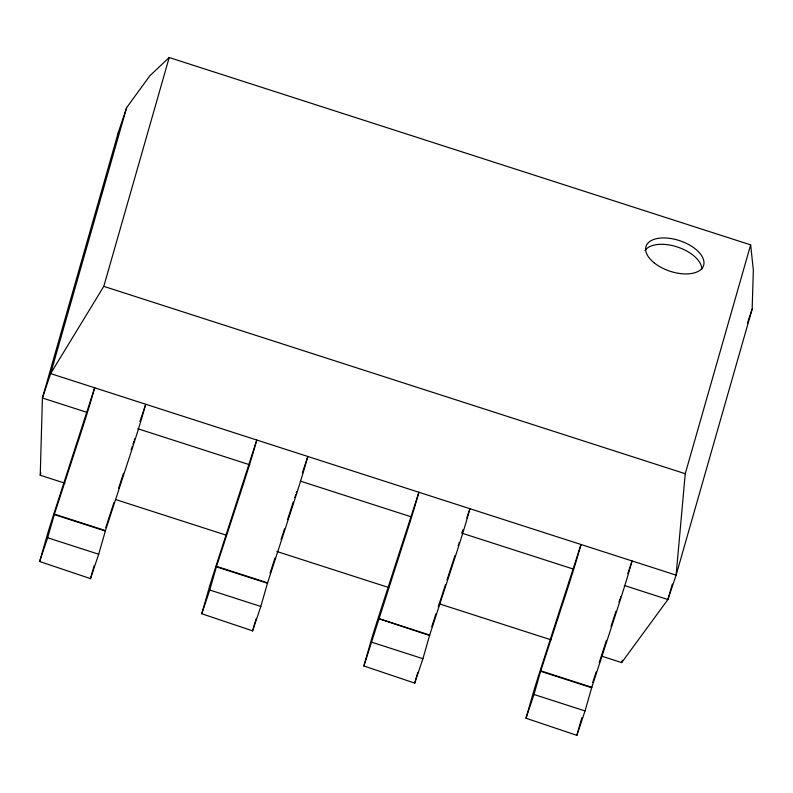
<?xml version="1.0" encoding="UTF-8"?>
<svg xmlns="http://www.w3.org/2000/svg" width="793" height="793" viewBox="0 0 793 793"><rect width="100%" height="100%" fill="white"/><g stroke="black" fill="none" stroke-linecap="round" stroke-linejoin="round"><path stroke-width="1.19" d="M64.947 483.215L40.235 475.245L42.416 397.997L118.454 131.985L126.662 107.59L149.887 75.731L169.206 57.522L750.654 244.878L753.35 270.185L752.151 309.131L676.112 575.143L667.904 599.538L621.672 662.601L601.669 656.148M118.236 134.443L118.454 131.985M750.654 244.878L685.241 473.718L676.112 575.143L50.623 373.602L126.662 107.59M40.235 475.245L40.909 472.866M87.18 412.419L42.416 397.997L50.623 373.602L103.794 286.362L169.206 57.522M39.65 561.523L47.639 537.773L54.4 514.122L105.459 530.576L98.699 554.228L90.491 578.622L39.65 561.523L46.41 537.882A29.014 0.605 -72.1 0 1 55.302 509.384L94.664 387.787L91.284 399.583A42.297 0.872 -72.1 0 1 80.291 434.832L54.261 514.588L105.32 531.032L131.351 451.276A42.297 0.872 -72.1 0 0 142.353 416.038L145.724 404.242L139.865 421.668M90.452 578.771L94.208 565.607M201.769 613.752L209.758 590.012L216.519 566.361L267.578 582.815L260.818 606.467L252.61 630.861L201.769 613.752L208.519 590.111A29.014 0.605 -72.1 0 1 217.421 561.622L256.783 440.026L253.403 451.822A42.297 0.872 -72.1 0 1 242.4 487.061L216.37 566.817L267.439 583.271L293.46 503.515A42.297 0.872 -72.1 0 0 304.462 468.266L307.843 456.481L302.371 472.747M252.561 631L255.99 619.036M363.878 665.991L370.638 642.35A29.014 0.605 -72.1 0 1 379.53 613.851L418.892 492.265L415.522 504.051A42.297 0.872 -72.1 0 1 404.519 539.299L363.878 665.991L414.719 683.09L422.927 658.705L429.697 635.044L378.638 618.599L429.548 635.51L455.579 555.754A42.297 0.872 -72.1 0 0 466.581 520.505L469.952 508.719L466.829 518.007M414.68 683.239L417.762 672.454M525.997 718.23L533.986 694.49L540.747 670.828L591.806 687.283L585.046 710.934L576.838 735.329L525.997 718.23L532.757 694.589A29.014 0.605 -72.1 0 1 541.649 666.09L581.011 544.504L577.631 556.289A42.297 0.872 -72.1 0 1 566.638 591.538L540.608 671.294L591.667 687.749L617.697 607.993A42.297 0.872 -72.1 0 0 628.69 572.744L632.071 560.958L627.769 573.735M576.798 735.478L581.903 717.596M621.672 662.601L622.356 660.222M672.315 584.104L667.904 599.538L624.319 585.492M458.84 543.274L459.028 542.62M134.394 439.54L134.612 438.797M296.255 492.602L296.503 491.779M620.493 597.07L620.741 596.257M458.106 545.733L458.374 544.841M133.581 442.216L133.868 441.255M295.373 495.466L295.69 494.455M619.611 599.934L619.918 598.923M132.927 444.288L133.264 443.228M294.699 497.617L295.046 496.517M618.927 602.085L619.274 600.995M131.866 447.619L132.233 446.489M131.142 449.869L131.499 448.749M106.768 524.55L114.004 502.375M118.573 488.379L123.52 473.203M270.026 573.28L274.973 558.113M281.069 539.448L284.499 528.941M287.542 519.613L293.251 502.108M431.759 626.688L435.942 613.851M438.232 606.853L445.468 584.679M446.994 580.01L454.984 555.516M592.728 682.426L596.158 671.919M599.201 662.591L606.437 640.417M611.006 626.42L615.963 611.254M462.924 529.625L461.744 533.114L572.487 568.799M747.452 323.068L752.151 309.131M103.794 286.362L685.241 473.718M137.833 428.735L249.736 464.797M300.388 481.113L411.111 516.798M115.56 499.521L226.203 535.166M276.807 551.472L388.629 587.504M439.243 603.81L551.056 639.842M47.639 537.773L98.699 554.228M209.758 590.012L260.818 606.467M371.867 642.251L422.927 658.705M533.986 694.49L585.046 710.934M644.987 250.519A30.312 16.019 18.6 0 1 677.301 246.96A30.312 16.019 18.6 0 1 701.845 269.095M105.776 527.573A29.797 0.615 -72.1 0 1 106.381 525.709M654.255 262.919A30.312 16.019 18.6 0 0 703.024 266.815A30.312 16.019 18.6 0 0 667.141 238.078A30.312 16.019 18.6 0 0 654.255 262.919"/></g></svg>
